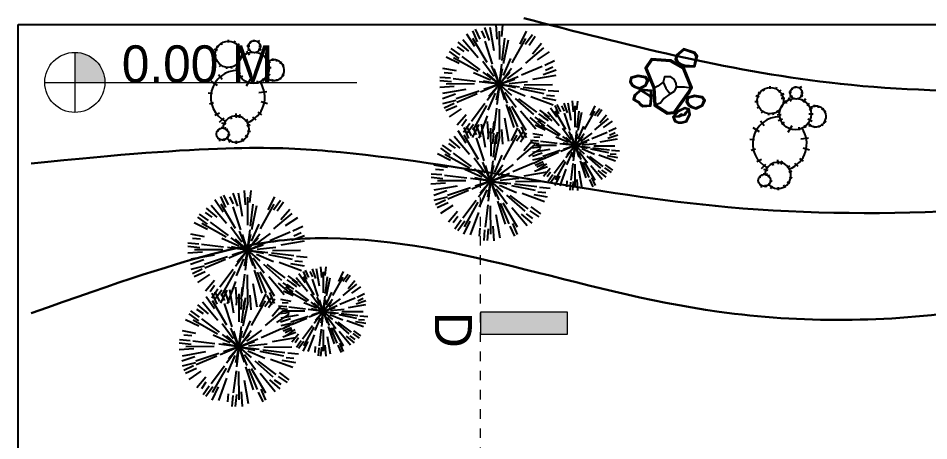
# Model space of a CAD drawing. Header units: millimetres. Extents: x 0 to 77.1, y -22.3 to 58.9.
# Drawn here: x 20.18 to 29.64, y -10.01 to -5.62 of the extents above; entities that cross this region are included whole.
import ezdxf

# ---------------------------------------------------------------- set-up
doc = ezdxf.new("R2010")
doc.units = ezdxf.units.MM
doc.linetypes.add('HIDDEN4', pattern=[2.34375, 1.5625, -0.78125])
doc.layers.add('0 1 Sombreado', color=7, linetype='Continuous', lineweight=5, true_color=0xd6d6d6)
doc.layers.add('01 Curvas', color=7, linetype='Continuous', lineweight=30, true_color=0x000000)
doc.layers.add('0.1normal', color=7, linetype='Continuous', lineweight=15)
for name, color, linetype in [('AMBIENTACION', 1, 'Continuous'), ('kaya', 32, 'Continuous'), ('paisajismo', 7, 'Continuous')]:
    doc.layers.add(name, color=color, linetype=linetype)

# ---------------------------------------------------------------- blocks, each defined once
blk = doc.blocks.new('PLANTA CACTUS-01')
at = {"layer": 'AMBIENTACION', "color": 60}
for p, q in [((-0.426, 0.601), (-0.41, 0.577)), ((-0.279, 0.605), (-0.295, 0.573)), ((-0.494, 0.502), (-0.466, 0.502)), ((-0.466, 0.565), (-0.438, 0.549)), ((-0.231, 0.565), (-0.255, 0.545)), ((-0.211, 0.51), (-0.239, 0.51)), ((-0.522, 0.386), (-0.494, 0.354)), ((-0.506, 0.45), (-0.474, 0.45)), ((-0.462, 0.422), (-0.438, 0.386)), ((-0.386, 0.434), (-0.386, 0.378)), ((-0.291, 0.422), (-0.318, 0.366)), ((-0.223, 0.386), (-0.259, 0.402)), ((-0.207, 0.446), (-0.235, 0.454)), ((-0.072, 0.376), (-0.06, 0.275)), ((0.084, 0.388), (0.06, 0.305)), ((-0.741, 0.283), (-0.721, 0.251)), ((-0.665, 0.307), (-0.665, 0.275)), ((-0.617, 0.303), (-0.633, 0.271)), ((-0.585, 0.338), (-0.538, 0.307)), ((-0.207, 0.342), (-0.243, 0.323)), ((-0.175, 0.259), (-0.215, 0.255)), ((0.227, 0.311), (0.191, 0.263)), ((0.299, 0.239), (0.257, 0.197)), ((-0.749, 0.203), (-0.725, 0.203)), ((-0.725, 0.151), (-0.705, 0.171)), ((-0.673, 0.119), (-0.673, 0.155)), ((-0.613, 0.131), (-0.625, 0.167)), ((-0.601, 0.115), (-0.553, 0.151)), ((-0.231, 0.159), (-0.147, 0.107)), ((0.291, 0.131), (0.311, 0.092)), ((0.358, 0.159), (0.374, 0.119)), ((0.45, 0.163), (0.438, 0.127)), ((0.518, 0.131), (0.502, 0.096)), ((-0.697, 0.016), (-0.669, -0.016)), ((-0.649, 0.052), (-0.625, 0.012)), ((-0.589, 0.068), (-0.589, 0.02)), ((-0.565, 0.068), (-0.526, 0.088)), ((-0.378, -0.032), (-0.382, 0.02)), ((-0.303, -0.02), (-0.323, 0.036)), ((-0.251, 0.028), (-0.279, 0.064)), ((0.223, 0.028), (0.271, 0.016)), ((0.577, 0.076), (0.542, 0.048)), ((-0.737, -0.04), (-0.705, -0.052)), ((-0.402, -0.012), (-0.43, -0.036)), ((-0.374, -0.08), (-0.406, -0.088)), ((0.211, -0.028), (0.267, -0.02)), ((0.251, -0.1), (0.283, -0.084)), ((0.446, -0.115), (0.458, -0.131)), ((0.49, -0.1), (0.494, -0.135)), ((0.585, -0.119), (0.549, -0.092)), ((0.605, -0.016), (0.565, -0.016)), ((-0.749, -0.127), (-0.717, -0.127)), ((-0.713, -0.223), (-0.685, -0.207)), ((-0.402, -0.239), (-0.43, -0.211)), ((-0.37, -0.143), (-0.402, -0.143)), ((-0.299, -0.251), (-0.239, -0.203)), ((0.323, -0.239), (0.269, -0.179)), ((0.33, -0.211), (0.346, -0.155)), ((0.386, -0.207), (0.41, -0.207)), ((0.39, -0.167), (0.422, -0.175)), ((0.402, -0.243), (0.422, -0.235)), ((0.41, -0.135), (0.434, -0.159)), ((0.538, -0.123), (0.522, -0.151)), ((0.569, -0.175), (0.538, -0.183)), ((0.569, -0.235), (0.542, -0.231)), ((-0.673, -0.279), (-0.653, -0.251)), ((-0.629, -0.311), (-0.613, -0.267)), ((-0.549, -0.323), (-0.549, -0.279)), ((-0.466, -0.295), (-0.486, -0.259)), ((-0.209, -0.352), (-0.161, -0.269)), ((-0.06, -0.388), (-0.054, -0.328)), ((0.084, -0.37), (0.066, -0.317)), ((0.233, -0.299), (0.203, -0.239)), ((0.43, -0.271), (0.438, -0.247)), ((0.545, -0.259), (0.526, -0.247))]:
    blk.add_line(p, q, dxfattribs=at)
for centre, radius in [((-0.386, 0.203), 0.205), ((-0.661, 0.215), 0.0796), ((-0.561, -0.123), 0.171), ((0.478, -0.199), 0.0796)]:
    blk.add_circle(centre, radius, dxfattribs=at)
for centre, radius, start, end in [((-0.354, 0.47), 0.135, 311.4168, 214.9653), ((0, 0), 0.352, 20.7777, 124.6638), ((0.414, -0.024), 0.171, 315.2564, 264.7099), ((0, 0), 0.352, 179.8678, 332.6186)]:
    blk.add_arc(centre, radius, start, end, dxfattribs=at)
blk = doc.blocks.new('A$C6EAD6344')
at = {"layer": 'paisajismo', "color": 96}
for p, q in [((1.557, 2.597), (1.506, 2.704)), ((1.612, 2.607), (1.574, 2.686)), ((1.658, 2.582), (1.607, 2.725)), ((1.71, 2.468), (1.665, 2.723)), ((1.77, 2.374), (1.767, 2.682)), ((1.832, 2.636), (1.842, 2.753)), ((1.885, 2.617), (1.891, 2.704)), ((1.9, 2.447), (1.989, 2.691)), ((1.912, 2.572), (1.94, 2.721)), ((1.432, 2.464), (1.318, 2.562)), ((1.534, 2.391), (1.368, 2.59)), ((1.5, 2.518), (1.41, 2.65)), ((1.663, 2.345), (1.568, 2.569)), ((1.798, 2.364), (1.828, 2.606)), ((1.813, 2.329), (1.866, 2.589)), ((2.049, 2.541), (2.126, 2.647)), ((2.09, 2.531), (2.157, 2.628)), ((2.126, 2.489), (2.175, 2.561)), ((2.128, 2.436), (2.226, 2.551)), ((1.328, 2.329), (1.184, 2.398)), ((1.327, 2.385), (1.222, 2.463)), ((1.337, 2.426), (1.24, 2.494)), ((1.533, 2.241), (1.265, 2.393)), ((1.756, 2.208), (1.734, 2.409)), ((1.92, 2.275), (2.096, 2.474)), ((1.925, 2.313), (2.071, 2.507)), ((2.055, 2.334), (2.254, 2.5)), ((2.231, 2.341), (2.35, 2.394)), ((1.705, 2.188), (1.584, 2.352)), ((1.766, 2.102), (1.679, 2.307)), ((1.766, 2.102), (1.71, 2.272)), ((1.766, 2.102), (1.793, 2.323)), ((1.766, 2.102), (1.802, 2.277)), ((1.81, 2.199), (1.891, 2.385)), ((1.852, 2.164), (2.016, 2.284)), ((1.986, 2.175), (2.238, 2.259)), ((2.003, 2.235), (2.269, 2.391)), ((2.009, 2.205), (2.233, 2.301)), ((2.261, 2.312), (2.368, 2.362)), ((1.245, 2.128), (1.115, 2.142)), ((1.504, 2.134), (1.263, 2.164)), ((1.539, 2.149), (1.279, 2.203)), ((1.67, 2.146), (1.484, 2.228)), ((1.766, 2.102), (1.545, 2.129)), ((1.766, 2.102), (1.588, 2.236)), ((1.766, 2.102), (1.591, 2.138)), ((1.766, 2.102), (1.633, 2.221)), ((1.766, 2.102), (1.885, 2.236)), ((1.766, 2.102), (1.971, 2.189)), ((1.766, 2.102), (1.935, 2.159)), ((2.132, 2.159), (2.387, 2.203)), ((2.259, 2.126), (2.419, 2.137)), ((1.273, 2.079), (1.114, 2.067)), ((1.286, 1.994), (1.144, 1.944)), ((1.4, 2.046), (1.145, 2.002)), ((1.495, 2.106), (1.187, 2.104)), ((1.547, 2.029), (1.294, 1.946)), ((1.68, 2.041), (1.517, 1.921)), ((1.766, 2.102), (1.561, 2.015)), ((1.766, 2.102), (1.597, 2.046)), ((1.766, 2.102), (1.632, 1.924)), ((1.722, 2.006), (1.641, 1.82)), ((1.766, 2.102), (1.648, 1.969)), ((1.766, 2.102), (1.73, 1.928)), ((1.766, 2.102), (1.739, 1.881)), ((1.766, 2.102), (1.941, 2.066)), ((1.766, 2.102), (1.944, 1.968)), ((1.766, 2.102), (1.9, 1.984)), ((1.766, 2.102), (1.853, 1.897)), ((1.766, 2.102), (1.822, 1.933)), ((1.766, 2.102), (1.987, 2.075)), ((1.862, 2.059), (2.048, 1.977)), ((2.028, 2.07), (2.269, 2.041)), ((2.037, 2.098), (2.346, 2.101)), ((2.288, 2.077), (2.418, 2.063)), ((2.3, 2.036), (2.417, 2.027)), ((0.96, 1.71), (0.973, 1.867)), ((1.271, 1.893), (1.164, 1.843)), ((1.302, 1.864), (1.182, 1.811)), ((1.261, 1.948), (1.183, 1.91)), ((1.529, 1.97), (1.264, 1.814)), ((1.477, 1.871), (1.279, 1.705)), ((1.608, 1.892), (1.461, 1.697)), ((1.627, 1.869), (1.475, 1.601)), ((1.839, 1.883), (1.923, 1.631)), ((1.977, 1.944), (2.171, 1.797)), ((1.999, 1.963), (2.268, 1.812)), ((2.111, 1.968), (2.354, 1.879)), ((2.205, 1.876), (2.349, 1.806)), ((2.281, 1.984), (2.367, 1.977)), ((0.515, 1.552), (0.395, 1.729)), ((0.592, 1.659), (0.524, 1.802)), ((0.665, 1.672), (0.614, 1.777)), ((0.727, 1.639), (0.659, 1.829)), ((0.796, 1.487), (0.737, 1.827)), ((0.877, 1.36), (0.873, 1.772)), ((1.03, 1.685), (1.038, 1.801)), ((1.05, 1.459), (1.17, 1.783)), ((1.066, 1.625), (1.103, 1.823)), ((1.351, 1.836), (1.219, 1.746)), ((1.405, 1.769), (1.307, 1.654)), ((1.734, 1.841), (1.705, 1.599)), ((1.762, 1.831), (1.765, 1.523)), ((1.823, 1.736), (1.867, 1.481)), ((1.869, 1.86), (1.964, 1.636)), ((2.1, 1.741), (2.215, 1.643)), ((2.152, 1.742), (2.224, 1.693)), ((2.195, 1.778), (2.292, 1.711)), ((2.205, 1.819), (2.31, 1.742)), ((2.372, 1.584), (2.385, 1.741)), ((0.426, 1.481), (0.272, 1.612)), ((0.562, 1.383), (0.34, 1.649)), ((0.734, 1.322), (0.606, 1.621)), ((0.914, 1.347), (0.953, 1.67)), ((0.934, 1.301), (1.005, 1.648)), ((1.249, 1.584), (1.352, 1.725)), ((1.304, 1.571), (1.394, 1.7)), ((1.352, 1.514), (1.417, 1.61)), ((1.354, 1.444), (1.485, 1.597)), ((1.406, 1.716), (1.357, 1.644)), ((1.442, 1.673), (1.375, 1.576)), ((1.483, 1.663), (1.406, 1.558)), ((1.54, 1.664), (1.47, 1.52)), ((1.62, 1.633), (1.593, 1.484)), ((1.789, 1.61), (1.801, 1.45)), ((1.927, 1.426), (1.807, 1.603)), ((1.874, 1.622), (1.925, 1.48)), ((2.004, 1.533), (1.936, 1.675)), ((1.943, 1.628), (1.978, 1.481)), ((1.976, 1.607), (2.026, 1.501)), ((2.005, 1.638), (2.057, 1.518)), ((2.077, 1.546), (2.026, 1.65)), ((2.033, 1.687), (2.123, 1.555)), ((2.139, 1.512), (2.071, 1.702)), ((2.208, 1.36), (2.149, 1.701)), ((2.289, 1.234), (2.285, 1.645)), ((2.442, 1.559), (2.45, 1.674)), ((2.462, 1.332), (2.582, 1.657)), ((2.478, 1.499), (2.515, 1.697)), ((2.661, 1.458), (2.764, 1.598)), ((0.285, 1.376), (0.145, 1.479)), ((0.298, 1.431), (0.169, 1.52)), ((1.077, 1.229), (1.312, 1.494)), ((1.083, 1.279), (1.278, 1.539)), ((1.257, 1.308), (1.522, 1.529)), ((1.647, 1.588), (1.641, 1.501)), ((1.838, 1.354), (1.684, 1.485)), ((1.7, 1.569), (1.69, 1.451)), ((1.741, 1.581), (1.726, 1.451)), ((1.974, 1.257), (1.752, 1.522)), ((2.146, 1.195), (2.018, 1.494)), ((2.326, 1.221), (2.365, 1.543)), ((2.346, 1.174), (2.417, 1.522)), ((2.716, 1.444), (2.806, 1.574)), ((2.764, 1.387), (2.829, 1.483)), ((2.766, 1.317), (2.897, 1.47)), ((0.286, 1.3), (0.093, 1.393)), ((0.56, 1.184), (0.202, 1.386)), ((0.789, 1.113), (0.629, 1.331)), ((0.858, 1.139), (0.828, 1.408)), ((0.93, 1.127), (1.039, 1.375)), ((1.188, 1.174), (1.542, 1.384)), ((1.492, 1.317), (1.651, 1.387)), ((1.533, 1.278), (1.675, 1.345)), ((1.697, 1.249), (1.556, 1.352)), ((1.71, 1.304), (1.581, 1.394)), ((2.489, 1.102), (2.724, 1.368)), ((2.495, 1.153), (2.69, 1.412)), ((2.669, 1.181), (2.934, 1.402)), ((0.871, 0.998), (0.755, 1.272)), ((0.871, 0.998), (0.796, 1.224)), ((0.871, 0.998), (0.907, 1.293)), ((0.871, 0.998), (0.919, 1.231)), ((0.986, 1.08), (1.205, 1.241)), ((1.165, 1.095), (1.501, 1.207)), ((1.195, 1.136), (1.494, 1.263)), ((1.698, 1.174), (1.505, 1.267)), ((1.972, 1.057), (1.614, 1.26)), ((2.201, 0.986), (2.04, 1.205)), ((2.27, 1.012), (2.24, 1.281)), ((2.342, 1), (2.451, 1.248)), ((2.6, 1.048), (2.954, 1.257)), ((2.904, 1.19), (3.063, 1.26)), ((2.944, 1.151), (3.087, 1.218)), ((0.522, 1.041), (0.199, 1.08)), ((0.569, 1.06), (0.221, 1.132)), ((0.743, 1.056), (0.494, 1.165)), ((0.871, 0.998), (0.634, 1.177)), ((0.871, 0.998), (0.693, 1.156)), ((0.871, 0.998), (1.03, 1.176)), ((0.871, 0.998), (1.145, 1.114)), ((0.871, 0.998), (1.097, 1.073)), ((1.36, 1.073), (1.701, 1.132)), ((2.283, 0.871), (2.167, 1.145)), ((2.283, 0.871), (2.208, 1.097)), ((2.283, 0.871), (2.319, 1.167)), ((2.283, 0.871), (2.331, 1.105)), ((2.398, 0.953), (2.617, 1.114)), ((2.577, 0.969), (2.913, 1.081)), ((2.607, 1.009), (2.906, 1.136)), ((0.213, 0.967), (0, 0.951)), ((0.175, 1.032), (0.001, 1.051)), ((0.509, 1.003), (0.097, 0.999)), ((0.871, 0.998), (0.576, 1.034)), ((0.871, 0.998), (0.598, 0.882)), ((0.871, 0.998), (0.638, 1.046)), ((0.871, 0.998), (0.645, 0.923)), ((0.871, 0.998), (0.692, 0.76)), ((0.871, 0.998), (0.713, 0.82)), ((0.871, 0.998), (0.823, 0.765)), ((0.871, 0.998), (0.835, 0.703)), ((0.871, 0.998), (1.167, 0.962)), ((0.871, 0.998), (0.946, 0.772)), ((0.871, 0.998), (0.988, 0.724)), ((0.871, 0.998), (1.049, 0.84)), ((0.871, 0.998), (1.109, 0.819)), ((0.871, 0.998), (1.105, 0.95)), ((1, 0.939), (1.248, 0.831)), ((1.221, 0.955), (1.543, 0.916)), ((1.234, 0.993), (1.645, 0.996)), ((1.529, 1.029), (1.743, 1.044)), ((1.568, 0.964), (1.741, 0.945)), ((1.934, 0.914), (1.611, 0.953)), ((1.98, 0.934), (1.633, 1.005)), ((2.155, 0.93), (1.906, 1.039)), ((2.283, 0.871), (2.046, 1.05)), ((2.283, 0.871), (2.105, 1.03)), ((2.283, 0.871), (2.442, 1.049)), ((2.283, 0.871), (2.557, 0.988)), ((2.283, 0.871), (2.509, 0.946)), ((2.772, 0.947), (3.113, 1.006)), ((0.23, 0.853), (0.04, 0.786)), ((0.383, 0.923), (0.042, 0.863)), ((0.555, 0.821), (0.2, 0.612)), ((0.578, 0.9), (0.241, 0.789)), ((0.756, 0.916), (0.538, 0.755)), ((0.813, 0.869), (0.704, 0.621)), ((1.182, 0.812), (1.541, 0.61)), ((1.332, 0.819), (1.657, 0.7)), ((1.625, 0.84), (1.412, 0.825)), ((1.587, 0.905), (1.413, 0.924)), ((1.921, 0.877), (1.509, 0.873)), ((1.559, 0.839), (1.674, 0.831)), ((1.584, 0.91), (1.741, 0.897)), ((2.283, 0.871), (1.988, 0.907)), ((2.283, 0.871), (2.01, 0.755)), ((2.283, 0.871), (2.05, 0.919)), ((2.283, 0.871), (2.057, 0.796)), ((2.283, 0.871), (2.104, 0.634)), ((2.283, 0.871), (2.125, 0.693)), ((2.283, 0.871), (2.235, 0.638)), ((2.283, 0.871), (2.247, 0.576)), ((2.283, 0.871), (2.517, 0.823)), ((2.283, 0.871), (2.521, 0.692)), ((2.283, 0.871), (2.461, 0.713)), ((2.283, 0.871), (2.4, 0.598)), ((2.283, 0.871), (2.358, 0.645)), ((2.283, 0.871), (2.578, 0.835)), ((2.412, 0.813), (2.66, 0.704)), ((2.633, 0.829), (2.955, 0.789)), ((2.646, 0.866), (3.057, 0.87)), ((2.941, 0.902), (3.155, 0.918)), ((2.98, 0.837), (3.153, 0.818)), ((0.21, 0.718), (0.068, 0.651)), ((0.251, 0.679), (0.091, 0.609)), ((0.197, 0.792), (0.092, 0.741)), ((0.486, 0.688), (0.22, 0.467)), ((0.66, 0.717), (0.464, 0.457)), ((0.685, 0.687), (0.483, 0.328)), ((0.969, 0.705), (1.081, 0.368)), ((1.009, 0.674), (1.136, 0.375)), ((1.153, 0.786), (1.412, 0.591)), ((1.642, 0.727), (1.452, 0.659)), ((1.795, 0.796), (1.454, 0.737)), ((1.457, 0.696), (1.649, 0.603)), ((1.609, 0.665), (1.504, 0.614)), ((1.967, 0.695), (1.612, 0.486)), ((1.99, 0.774), (1.653, 0.662)), ((2.168, 0.789), (1.95, 0.629)), ((2.225, 0.743), (2.116, 0.494)), ((2.594, 0.685), (2.953, 0.483)), ((2.744, 0.692), (3.069, 0.573)), ((2.97, 0.713), (3.086, 0.704)), ((2.996, 0.783), (3.153, 0.77)), ((0.317, 0.642), (0.14, 0.522)), ((0.389, 0.552), (0.258, 0.399)), ((0.829, 0.648), (0.789, 0.326)), ((0.866, 0.636), (0.87, 0.224)), ((1.444, 0.565), (1.574, 0.476)), ((1.458, 0.62), (1.598, 0.517)), ((1.622, 0.592), (1.48, 0.524)), ((1.663, 0.553), (1.503, 0.482)), ((1.898, 0.562), (1.632, 0.34)), ((2.072, 0.59), (1.876, 0.33)), ((2.097, 0.56), (1.895, 0.202)), ((2.381, 0.578), (2.493, 0.241)), ((2.421, 0.547), (2.548, 0.248)), ((2.565, 0.66), (2.824, 0.464)), ((2.869, 0.569), (3.061, 0.476)), ((0.39, 0.482), (0.325, 0.386)), ((0.439, 0.425), (0.349, 0.296)), ((0.493, 0.412), (0.39, 0.271)), ((0.569, 0.412), (0.476, 0.22)), ((0.947, 0.509), (1.006, 0.169)), ((1.227, 0.443), (1.347, 0.267)), ((1.317, 0.515), (1.47, 0.384)), ((1.387, 0.517), (1.483, 0.452)), ((1.729, 0.515), (1.552, 0.395)), ((1.801, 0.426), (1.67, 0.272)), ((2.241, 0.522), (2.201, 0.199)), ((2.278, 0.509), (2.282, 0.097)), ((2.856, 0.439), (2.986, 0.349)), ((2.869, 0.493), (3.01, 0.39)), ((0.676, 0.371), (0.639, 0.172)), ((0.713, 0.311), (0.704, 0.195)), ((0.783, 0.285), (0.77, 0.128)), ((0.837, 0.301), (0.818, 0.128)), ((0.902, 0.34), (0.918, 0.127)), ((1.016, 0.357), (1.083, 0.167)), ((1.108, 0.365), (1.155, 0.168)), ((1.151, 0.337), (1.218, 0.194)), ((1.19, 0.378), (1.26, 0.218)), ((1.802, 0.356), (1.737, 0.259)), ((1.85, 0.298), (1.761, 0.169)), ((1.905, 0.285), (1.802, 0.145)), ((1.981, 0.286), (1.888, 0.093)), ((2.359, 0.383), (2.418, 0.042)), ((2.639, 0.317), (2.759, 0.14)), ((2.729, 0.389), (2.882, 0.258)), ((2.799, 0.39), (2.895, 0.325)), ((2.088, 0.244), (2.051, 0.046)), ((2.125, 0.184), (2.116, 0.068)), ((2.195, 0.159), (2.182, 0.002)), ((2.249, 0.175), (2.23, 0.001)), ((2.314, 0.213), (2.33, 0)), ((2.428, 0.23), (2.495, 0.04)), ((2.52, 0.238), (2.566, 0.042)), ((2.563, 0.21), (2.63, 0.068)), ((2.602, 0.251), (2.672, 0.091))]:
    blk.add_line(p, q, dxfattribs=at)
blk = doc.blocks.new('TYTRY')
at = {"layer": 'kaya', "color": 97, "true_color": 0x279b30}
for points in [[(16237.3, 90677.6), (16243.8, 90696.5), (16230.4, 90724), (16209.7, 90732.3), (16195.2, 90722.3), (16190.3, 90690.9), (16197.7, 90662), (16215, 90657.4), (16230, 90665.7)], [(16236.4, 90678), (16242.8, 90696.4), (16229.6, 90723.2), (16209.8, 90731.2), (16196.2, 90721.8), (16191.3, 90691), (16198.5, 90662.8), (16214.8, 90658.5), (16229.3, 90666.4)], [(16236, 90678.2), (16242.2, 90696.4), (16229.3, 90722.8), (16209.9, 90730.6), (16196.6, 90721.5), (16191.8, 90691), (16198.9, 90663.2), (16214.8, 90659), (16229, 90666.8)], [(16235.5, 90678.5), (16241.7, 90696.3), (16228.9, 90722.4), (16209.9, 90730), (16197.1, 90721.2), (16192.4, 90691), (16199.4, 90663.6), (16214.7, 90659.5), (16228.6, 90667.2)], [(16235.1, 90678.7), (16241.1, 90696.3), (16228.5, 90722), (16210, 90729.5), (16197.5, 90720.9), (16192.9, 90691), (16199.8, 90664), (16214.6, 90660.1), (16228.2, 90667.5)], [(16234.6, 90678.9), (16240.6, 90696.3), (16228.2, 90721.6), (16210.1, 90728.9), (16198, 90720.6), (16193.4, 90691.1), (16200.2, 90664.4), (16214.6, 90660.6), (16227.9, 90667.9)], [(16234.2, 90679.1), (16240.1, 90696.2), (16227.8, 90721.2), (16210.1, 90728.3), (16198.5, 90720.3), (16193.9, 90691.1), (16200.6, 90664.8), (16214.5, 90661.1), (16227.5, 90668.3)], [(16233.7, 90679.3), (16239.5, 90696.2), (16227.5, 90720.8), (16210.2, 90727.8), (16198.9, 90720), (16194.4, 90691.1), (16201, 90665.2), (16214.5, 90661.7), (16227.2, 90668.7)], [(16067, 90633.5), (16073.5, 90652.4), (16073.8, 90692.1), (16032.8, 90701.9), (16018.3, 90692), (16003.2, 90646.9), (16027.4, 90617.9), (16044.7, 90613.3), (16059.7, 90621.6)], [(16066.1, 90634), (16072.5, 90652.3), (16073.1, 90691.3), (16032.9, 90700.8), (16019.2, 90691.4), (16004.2, 90646.9), (16028.2, 90618.7), (16044.5, 90614.4), (16059, 90622.4)], [(16065.7, 90634.2), (16071.9, 90652.3), (16072.7, 90690.9), (16033, 90700.2), (16019.7, 90691.1), (16004.8, 90646.9), (16028.6, 90619.1), (16044.5, 90614.9), (16058.7, 90622.7)], [(16065.2, 90634.4), (16071.4, 90652.3), (16072.3, 90690.5), (16033, 90699.7), (16020.2, 90690.8), (16005.3, 90647), (16029.1, 90619.5), (16044.4, 90615.5), (16058.3, 90623.1)], [(16064.8, 90634.6), (16070.8, 90652.2), (16072, 90690.1), (16033.1, 90699.1), (16020.6, 90690.5), (16005.8, 90647), (16029.5, 90620), (16044.3, 90616), (16057.9, 90623.5)], [(16064.3, 90634.8), (16070.3, 90652.2), (16071.6, 90689.7), (16033.1, 90698.6), (16021.1, 90690.3), (16006.3, 90647), (16029.9, 90620.4), (16044.3, 90616.5), (16057.6, 90623.9)], [(16063.8, 90635), (16069.7, 90652.2), (16071.2, 90689.4), (16033.2, 90698), (16021.5, 90690), (16006.8, 90647), (16030.3, 90620.8), (16044.2, 90617.1), (16057.2, 90624.2)], [(16063.4, 90635.3), (16069.2, 90652.1), (16070.9, 90689), (16033.3, 90697.4), (16022, 90689.7), (16007.3, 90647.1), (16030.7, 90621.2), (16044.1, 90617.6), (16056.9, 90624.6)], [(16260.7, 90609.2), (16176.2, 90671.5), (16157.7, 90681), (16079.4, 90648.4), (16048.8, 90595.2), (16042.8, 90518.4), (16080.9, 90492.7), (16159.9, 90524.8), (16230.4, 90528.4), (16262.9, 90581.3)], [(16260.6, 90609.2), (16176.2, 90671.4), (16157.7, 90680.9), (16079.4, 90648.3), (16048.9, 90595.2), (16042.9, 90518.5), (16080.9, 90492.8), (16159.9, 90524.9), (16230.4, 90528.5), (16262.8, 90581.3)], [(16260.5, 90609.1), (16176.1, 90671.3), (16157.7, 90680.8), (16079.5, 90648.2), (16049, 90595.1), (16043, 90518.5), (16080.9, 90493), (16159.9, 90525), (16230.3, 90528.6), (16262.7, 90581.4)], [(16260.4, 90609.1), (16176, 90671.2), (16157.7, 90680.7), (16079.6, 90648.1), (16049.1, 90595.1), (16043.1, 90518.6), (16080.9, 90493.1), (16159.8, 90525.1), (16230.2, 90528.7), (16262.6, 90581.4)], [(16260.3, 90609.1), (16176, 90671.1), (16157.8, 90680.6), (16079.6, 90648.1), (16049.2, 90595.1), (16043.2, 90518.6), (16080.9, 90493.2), (16159.8, 90525.2), (16230.2, 90528.8), (16262.5, 90581.4)], [(16260.2, 90609.1), (16175.9, 90671), (16157.8, 90680.5), (16079.7, 90648), (16049.3, 90595), (16043.3, 90518.7), (16081, 90493.3), (16159.8, 90525.3), (16230.1, 90528.9), (16262.4, 90581.4)], [(16260.1, 90609), (16175.8, 90670.9), (16157.8, 90680.4), (16079.8, 90647.9), (16049.4, 90595), (16043.4, 90518.7), (16081, 90493.4), (16159.8, 90525.4), (16230.1, 90529), (16262.3, 90581.5)], [(16260, 90609), (16175.8, 90670.9), (16157.8, 90680.3), (16079.8, 90647.8), (16049.5, 90595), (16043.5, 90518.8), (16081, 90493.5), (16159.8, 90525.5), (16230, 90529.1), (16262.2, 90581.5)], [(16259.5, 90608.9), (16175.5, 90670.4), (16157.9, 90679.8), (16080.2, 90647.5), (16050, 90594.8), (16044, 90519), (16081, 90494.1), (16159.6, 90526), (16229.8, 90529.6), (16261.7, 90581.6)], [(16259, 90608.7), (16175.1, 90669.9), (16158, 90679.3), (16080.5, 90647.1), (16050.4, 90594.6), (16044.5, 90519.3), (16081, 90494.7), (16159.5, 90526.5), (16229.5, 90530.1), (16261.2, 90581.7)], [(16258.5, 90608.6), (16174.8, 90669.4), (16158.2, 90678.8), (16080.8, 90646.7), (16050.9, 90594.4), (16045, 90519.5), (16081.1, 90495.3), (16159.4, 90527), (16229.2, 90530.6), (16260.6, 90581.8)], [(16258, 90608.5), (16174.5, 90669), (16158.3, 90678.3), (16081.2, 90646.3), (16051.4, 90594.2), (16045.6, 90519.8), (16081.1, 90495.9), (16159.3, 90527.6), (16229, 90531.2), (16260.1, 90582)], [(16257.5, 90608.3), (16174.2, 90668.5), (16158.4, 90677.7), (16081.5, 90645.9), (16051.9, 90594), (16046.1, 90520), (16081.1, 90496.4), (16159.2, 90528.1), (16228.7, 90531.7), (16259.6, 90582.1)], [(16257, 90608.2), (16173.8, 90668), (16158.5, 90677.2), (16081.8, 90645.5), (16052.4, 90593.8), (16046.6, 90520.3), (16081.2, 90497), (16159.1, 90528.6), (16228.4, 90532.2), (16259.1, 90582.2)], [(16256.5, 90608), (16173.5, 90667.5), (16158.6, 90676.7), (16082.2, 90645.1), (16052.9, 90593.6), (16047.1, 90520.5), (16081.2, 90497.6), (16159, 90529.1), (16228.2, 90532.7), (16258.6, 90582.3)], [(16256.1, 90607.9), (16173.2, 90667.1), (16158.7, 90676.2), (16082.5, 90644.7), (16053.4, 90593.4), (16047.7, 90520.8), (16081.2, 90498.2), (16158.9, 90529.6), (16227.9, 90533.2), (16258.1, 90582.5)], [(16255.6, 90607.8), (16172.9, 90666.6), (16158.8, 90675.7), (16082.8, 90644.3), (16053.8, 90593.2), (16048.2, 90521), (16081.3, 90498.8), (16158.8, 90530.1), (16227.6, 90533.8), (16257.6, 90582.6)], [(16299.2, 90639.8), (16293.6, 90659), (16266.7, 90673.6), (16245, 90668.5), (16239, 90652), (16253.1, 90623.5), (16275.9, 90604.2), (16292.6, 90610.4), (16300.1, 90625.9)], [(16298.2, 90639.7), (16292.7, 90658.3), (16266.5, 90672.6), (16245.8, 90667.6), (16240, 90652.1), (16253.9, 90624.1), (16276.1, 90605.3), (16291.9, 90611.2), (16299.1, 90626.1)], [(16297.7, 90639.6), (16292.3, 90658), (16266.5, 90672.1), (16246.1, 90667.2), (16240.6, 90652.1), (16254.3, 90624.5), (16276.2, 90605.9), (16291.6, 90611.6), (16298.6, 90626.2)], [(16297.2, 90639.5), (16291.9, 90657.6), (16266.4, 90671.5), (16246.5, 90666.8), (16241.1, 90652.1), (16254.7, 90624.8), (16276.3, 90606.5), (16291.2, 90612), (16298.1, 90626.3)], [(16296.7, 90639.4), (16291.5, 90657.3), (16266.3, 90671), (16246.9, 90666.4), (16241.7, 90652.1), (16255.1, 90625.1), (16276.4, 90607), (16290.8, 90612.4), (16297.6, 90626.4)], [(16296.2, 90639.3), (16291.1, 90657), (16266.3, 90670.5), (16247.3, 90665.9), (16242.2, 90652.2), (16255.5, 90625.4), (16276.5, 90607.6), (16290.5, 90612.8), (16297.1, 90626.5)], [(16228.3, 90474.3), (16234.4, 90483.7), (16231.7, 90516.2), (16200.3, 90519.5), (16170.4, 90517.9), (16165.5, 90475.6), (16188.3, 90449.2), (16205.5, 90444.6), (16218.1, 90465.7)], [(16227.4, 90474.8), (16233.3, 90483.6), (16231, 90515.4), (16200.4, 90518.4), (16171.4, 90517.3), (16166.5, 90475.7), (16189.1, 90450), (16205.4, 90445.7), (16217.4, 90466.5)], [(16227, 90475), (16232.8, 90483.6), (16230.6, 90515), (16200.4, 90517.8), (16171.8, 90517), (16167, 90475.7), (16189.5, 90450.4), (16205.3, 90446.2), (16217, 90466.9)], [(16226.5, 90475.2), (16232.3, 90483.5), (16230.3, 90514.6), (16200.5, 90517.2), (16172.3, 90516.7), (16167.6, 90475.7), (16189.9, 90450.8), (16205.3, 90446.7), (16216.7, 90467.2)], [(16226.1, 90475.4), (16231.7, 90483.5), (16229.9, 90514.2), (16200.6, 90516.7), (16172.7, 90516.4), (16168.1, 90475.8), (16190.3, 90451.2), (16205.2, 90447.3), (16216.3, 90467.6)], [(16225.6, 90475.6), (16231.2, 90483.5), (16229.6, 90513.8), (16200.6, 90516.1), (16173.2, 90516.1), (16168.6, 90475.8), (16190.8, 90451.6), (16205.2, 90447.8), (16216, 90468)], [(16225.1, 90475.8), (16230.6, 90483.4), (16229.2, 90513.4), (16200.7, 90515.6), (16189, 90507.5), (16169.1, 90475.8), (16191.2, 90452), (16205.1, 90448.3), (16215.6, 90468.4)], [(16224.7, 90476.1), (16230.1, 90483.4), (16228.8, 90513), (16200.8, 90515), (16189.5, 90507.2), (16169.6, 90475.8), (16191.6, 90452.4), (16205, 90448.9), (16215.3, 90468.7)], [(16157.2, 90451.1), (16163.7, 90470), (16150.2, 90497.5), (16129.5, 90505.8), (16115.1, 90495.9), (16110.1, 90464.5), (16117.5, 90435.5), (16134.8, 90430.9), (16149.9, 90439.2)], [(16156.3, 90451.6), (16162.6, 90469.9), (16149.5, 90496.7), (16129.6, 90504.7), (16116, 90495.3), (16111.2, 90464.5), (16118.4, 90436.3), (16134.7, 90432), (16149.1, 90440)], [(16155.8, 90451.8), (16162, 90469.9), (16149.1, 90496.3), (16129.7, 90504.1), (16116.4, 90495), (16111.7, 90464.5), (16118.8, 90436.7), (16134.6, 90432.5), (16148.8, 90440.3)], [(16155.3, 90452), (16161.5, 90469.9), (16148.7, 90496), (16129.8, 90503.6), (16116.9, 90494.7), (16112.2, 90464.6), (16119.2, 90437.2), (16134.5, 90433.1), (16148.4, 90440.7)], [(16154.9, 90452.2), (16161, 90469.8), (16148.4, 90495.6), (16129.8, 90503), (16117.4, 90494.4), (16112.7, 90464.6), (16119.6, 90437.6), (16134.5, 90433.6), (16148.1, 90441.1)], [(16154.4, 90452.4), (16160.4, 90469.8), (16148, 90495.2), (16129.9, 90502.5), (16117.8, 90494.2), (16113.2, 90464.6), (16120, 90438), (16134.4, 90434.2), (16147.7, 90441.5)], [(16154, 90452.6), (16159.9, 90469.8), (16147.6, 90494.8), (16130, 90501.9), (16118.3, 90493.9), (16113.7, 90464.6), (16120.4, 90438.4), (16134.3, 90434.7), (16147.4, 90441.8)], [(16153.5, 90452.9), (16159.3, 90469.7), (16147.3, 90494.4), (16130, 90501.3), (16118.7, 90493.6), (16114.2, 90464.7), (16120.8, 90438.8), (16134.3, 90435.2), (16147, 90442.2)]]:
    blk.add_lwpolyline(points, close=True, dxfattribs=at)
for points in [[(16236.9, 90677.8), (16243.3, 90696.4), (16230, 90723.6), (16209.8, 90731.7), (16195.7, 90722.1), (16190.8, 90690.9), (16198.1, 90662.4), (16214.9, 90657.9), (16229.7, 90666), (16236.9, 90677.8)], [(16066.6, 90633.8), (16073, 90652.4), (16073.4, 90691.7), (16032.8, 90701.4), (16018.8, 90691.7), (16003.7, 90646.9), (16027.8, 90618.3), (16044.6, 90613.9), (16059.4, 90622), (16066.6, 90633.8)], [(16260.8, 90609.2), (16176.3, 90671.6), (16157.7, 90681.1), (16079.3, 90648.5), (16048.7, 90595.3), (16042.6, 90518.4), (16080.9, 90492.6), (16159.9, 90524.7), (16230.5, 90528.3), (16263, 90581.3), (16260.8, 90609.2)], [(16155.3, 90618.5), (16155.3, 90650.2), (16158.8, 90675.7)], [(16298.7, 90639.8), (16293.2, 90658.7), (16266.6, 90673.1), (16245.4, 90668), (16239.5, 90652), (16253.5, 90623.8), (16276, 90604.8), (16292.3, 90610.8), (16299.6, 90626), (16298.7, 90639.8)], [(16248, 90665.1), (16268.6, 90646.3), (16264.1, 90635.9), (16273.2, 90624.8), (16276.7, 90608.8)], [(16248, 90665.1), (16269.3, 90651), (16270.8, 90637.6), (16274.8, 90629.6), (16276.7, 90608.8)], [(16163.7, 90615.7), (16155.3, 90618.5), (16140, 90616.7), (16131.6, 90611.5), (16123.7, 90606), (16115.7, 90596.2), (16115.7, 90585.5), (16114.8, 90570.6), (16136.7, 90565), (16160.9, 90576.2), (16171.7, 90583.1), (16182.8, 90593.4), (16172.1, 90609.7), (16163.7, 90615.7)], [(16182.8, 90593.4), (16201.5, 90567.8), (16220.1, 90553.8), (16228.4, 90532.2)], [(16136.7, 90565), (16153.1, 90543.6), (16158.8, 90530.1)], [(16227.9, 90474.6), (16233.9, 90483.6), (16231.4, 90515.8), (16200.3, 90518.9), (16170.9, 90517.6), (16166, 90475.7), (16188.7, 90449.6), (16205.5, 90445.1), (16217.8, 90466.1), (16227.9, 90474.6)], [(16156.7, 90451.4), (16163.1, 90470), (16149.8, 90497.1), (16129.6, 90505.3), (16115.5, 90495.6), (16110.6, 90464.5), (16118, 90435.9), (16134.7, 90431.5), (16149.5, 90439.6), (16156.7, 90451.4)]]:
    blk.add_lwpolyline(points, dxfattribs=at)

msp = doc.modelspace()

# ---------------------------------------------------------------- hatches: boundary and pattern name
at = {"layer": '0 1 Sombreado', "true_color": 0x000000}
h = msp.add_hatch(color=18, dxfattribs=at)
h.dxf.hatch_style = 1
h.paths.add_polyline_path([(20.7669, -5.9746), (20.7669, -6.287), (21.0793, -6.287, 0.414214)])
h = msp.add_hatch(color=18, dxfattribs=at)
h.dxf.hatch_style = 1
h.paths.add_polyline_path([(24.9825, -8.6747), (24.9825, -8.906), (25.8854, -8.906), (25.8854, -8.6747)])

# ---------------------------------------------------------------- linework, layer by layer
msp.add_lwpolyline([(20.1787, -5.6852), (38.8449, -5.6852), (38.8449, -21.1626), (20.1787, -21.1626)], close=True)
at = {"layer": '0.1normal'}
for p, q in [((20.7669, -5.9746), (20.7669, -6.5994)), ((20.4545, -6.287), (23.6961, -6.287))]:
    msp.add_line(p, q, dxfattribs=at)
at = {"layer": '0.1normal', "linetype": 'HIDDEN4', "ltscale": 0.025}
msp.add_line((24.9825, -19.1845), (24.9825, -7.283), dxfattribs=at)
at = {"layer": '0.1normal'}
msp.add_lwpolyline([(24.9825, -8.6747), (24.9825, -8.906), (25.8854, -8.906), (25.8854, -8.6747)], close=True, dxfattribs=at)
msp.add_circle((20.7669, -6.287), 0.3124, dxfattribs=at)
at = {"layer": '01 Curvas'}
for points, knots in [([(25.4327, -5.6197), (26.4844, -5.8919), (28.7432, -6.4765), (32.3857, -6.3322), (34.8628, -5.8753), (36.1144, -5.6197)], [0, 0, 0, 0, 3.244659, 6.969081, 10.802399, 10.802399, 10.802399, 10.802399]), ([(20.3141, -7.1295), (22.1972, -6.9367), (24.199, -6.9795), (27.8191, -7.8608), (32.5285, -7.4436), (36.2908, -6.8432), (38.4148, -6.8175), (40.2282, -6.6812)], [0, 0, 0, 0, 1.803078, 5.99986, 11.056537, 15.833555, 17.427763, 17.427763, 17.427763, 17.427763]), ([(20.3141, -8.6882), (22.1567, -8.021), (24.1524, -7.6536), (26.7048, -8.7955), (30.6277, -8.7789), (33.2652, -7.7178), (35.1365, -7.6977), (35.7214, -7.6849)], [0, 0, 0, 0, 1.70675, 6.071184, 8.538125, 12.399183, 14.155076, 14.155076, 14.155076, 14.155076])]:
    msp.add_open_spline(points, degree=3, knots=knots, dxfattribs=at)

# ---------------------------------------------------------------- block references
at = {"color": 2, "rotation": 270}
for name, p, xscale, yscale, zscale in [('A$C6EAD6344', (24.4678, -5.6866), 0.7122241615479116, 0.7122241615479116, 0.7122241615479116), ('PLANTA CACTUS-01', (22.4609, -6.4427), 0.797642253739957, 0.797642253739957, 0.797642253739957), ('TYTRY', (-208.3098, 35.6209), 0.002596927744416167, 0.002596927744416167, 0.002596927744416167), ('PLANTA CACTUS-01', (28.0917, -6.9245), 0.797642253739957, 0.797642253739957, 0.797642253739957), ('A$C6EAD6344', (21.8517, -7.4098), 0.7122241615479116, 0.7122241615479116, 0.7122241615479116)]:
    msp.add_blockref(name, p, dxfattribs=dict(at, xscale=xscale, yscale=yscale, zscale=zscale))

# ---------------------------------------------------------------- texts
at = {"insert": (21.2556, -5.902), "char_height": 0.38499, "attachment_point": 1}
msp.add_mtext_dynamic_manual_height_columns('0.00 M', width=7.32174, gutter_width=4.1897, heights=[0], dxfattribs=at)
at = {"insert": (24.8931, -8.6747), "char_height": 0.385, "attachment_point": 1, "rotation": 270}
msp.add_mtext_dynamic_manual_height_columns('D', width=7.32174, gutter_width=4.1897, heights=[0], dxfattribs=at)

doc.saveas('drawing.dxf')
